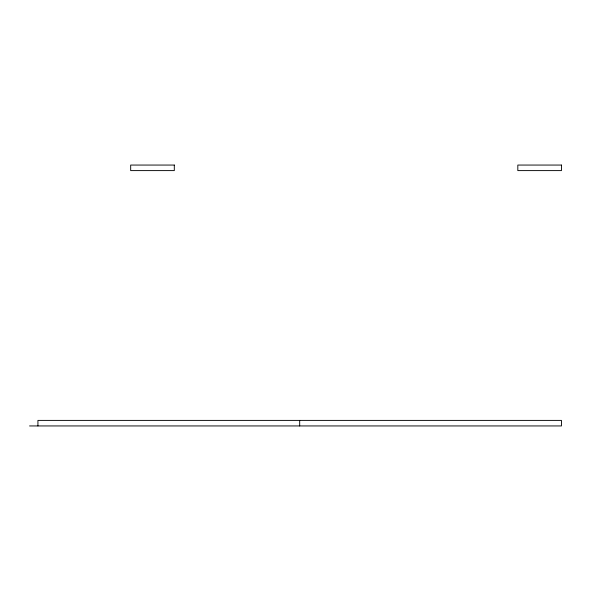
<?xml version="1.0" encoding="UTF-8"?>
<svg xmlns="http://www.w3.org/2000/svg" width="591" height="591" viewBox="0 0 591 591"><rect width="100%" height="100%" fill="white"/><g stroke="black" fill="none" stroke-linecap="round" stroke-linejoin="round"><path stroke-width="0.89" d="M29.55 425.941L561.45 425.941L561.45 420.4L37.927 420.4L37.927 425.941M299.689 420.4L299.689 425.941M174.301 165.059L130.677 165.059L130.677 170.6L174.301 170.6L174.301 165.059M561.45 165.059L517.819 165.059L517.819 170.6L561.45 170.6L561.45 165.059"/></g></svg>
